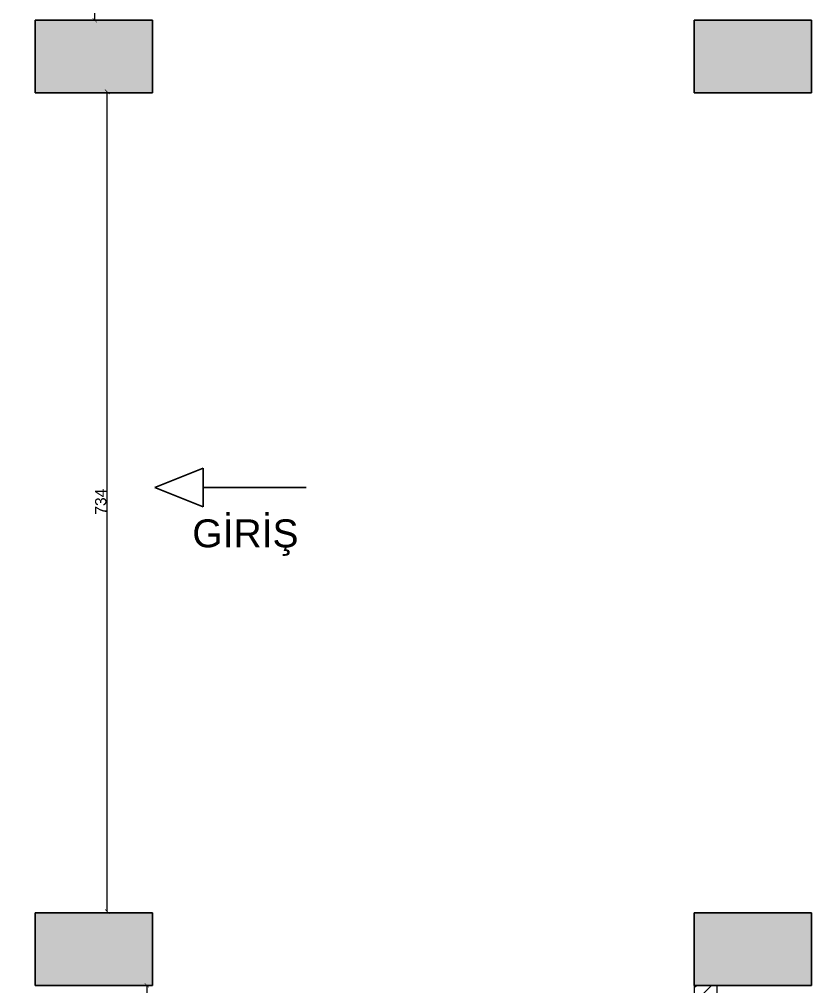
# Model space of a CAD drawing. Header units: millimetres. Extents: x 44201 to 155283, y 19965 to 32744.
# Drawn here: x 153115 to 153824, y 30090 to 30956 of the extents above; entities that cross this region are included whole.
import ezdxf

# ---------------------------------------------------------------- set-up
doc = ezdxf.new("R2010")
doc.units = ezdxf.units.MM
doc.layers.add('CAM', color=121, linetype='Continuous')
doc.layers.add('MUTFAK EKİPMAN', color=150, linetype='Continuous')
doc.layers.add('duvar', color=7, linetype='Continuous', lineweight=35)
doc.layers.add('ölçüler', color=143, linetype='Continuous', lineweight=5)
doc.styles.get("Standard").update_dxf_attribs({"font": 'Arial.ttf'})
doc.dimstyles.new('ISO-25', dxfattribs={"dimtxt": 10, "dimasz": 4, "dimexe": 1.25, "dimexo": 0.625, "dimtad": 1, "dimtxsty": 'Standard', "dimblk": 'ARCHTICK', "dimcen": 2.5, "dimse1": 1, "dimse2": 1, "dimadec": 0, "dimazin": 0, "dimtfac": 1, "dimtmove": 0, "dimatfit": 3, "dimldrblk": 'ARCHTICK', "dimfxl": 1, "dimarcsym": 0})

# ---------------------------------------------------------------- blocks, each defined once
blk = doc.blocks.new('_ArchTick')
at = {"color": 0, "linetype": 'ByBlock', "const_width": 0.15}
blk.add_lwpolyline([(-0.5, -0.5), (0.5, 0.5)], dxfattribs=at)
blk = doc.blocks.new('*D1759')
at = {"layer": 'Defpoints', "color": 0, "transparency": 16777216}
for p in [(153208.64, 30090.76), (153208.64, 29367.76), (153228.64, 29367.76)]:
    blk.add_point(p, dxfattribs=at)
at = {"layer": 'ölçüler', "color": 0, "lineweight": -2, "transparency": 16777216}
blk.add_line((153228.64, 30090.76), (153228.64, 29367.76), dxfattribs=at)
at = {"layer": 'ölçüler', "color": 0, "lineweight": -2, "transparency": 16777216, "xscale": 4, "yscale": 4, "zscale": 4}
for p, rotation in [((153228.64, 30090.76), 90), ((153228.64, 29367.76), 270)]:
    blk.add_blockref('_ArchTick', p, dxfattribs=dict(at, rotation=rotation))
at = {"layer": 'ölçüler', "color": 0, "transparency": 16777216, "insert": (153222.91, 29729.26), "char_height": 10, "attachment_point": 5, "rotation": 90}
blk.add_mtext('723', dxfattribs=at)
blk = doc.blocks.new('*D1760')
at = {"layer": 'Defpoints', "color": 0, "transparency": 16777216}
for p in [(153184.4, 30890.76), (153193.17, 30890.76), (153184.4, 30156.76)]:
    blk.add_point(p, dxfattribs=at)
at = {"layer": 'ölçüler', "color": 0, "lineweight": -2, "transparency": 16777216}
blk.add_line((153193.17, 30156.76), (153193.17, 30890.76), dxfattribs=at)
at = {"layer": 'ölçüler', "color": 0, "lineweight": -2, "transparency": 16777216, "xscale": 4, "yscale": 4, "zscale": 4}
for p, rotation in [((153193.17, 30890.76), 90), ((153193.17, 30156.76), 270)]:
    blk.add_blockref('_ArchTick', p, dxfattribs=dict(at, rotation=rotation))
at = {"layer": 'ölçüler', "color": 0, "transparency": 16777216, "insert": (153187.43, 30523.76), "char_height": 10, "attachment_point": 5, "rotation": 90}
blk.add_mtext('734', dxfattribs=at)
blk = doc.blocks.new('*D1761')
at = {"layer": 'Defpoints', "color": 0, "transparency": 16777216}
for p in [(153182.04, 31699.76), (153187.23, 31699.76), (153187.23, 30954.76)]:
    blk.add_point(p, dxfattribs=at)
at = {"layer": 'ölçüler', "color": 0, "lineweight": -2, "transparency": 16777216}
blk.add_line((153182.04, 30954.76), (153182.04, 31699.76), dxfattribs=at)
at = {"layer": 'ölçüler', "color": 0, "lineweight": -2, "transparency": 16777216, "xscale": 4, "yscale": 4, "zscale": 4}
for p, rotation in [((153182.04, 31699.76), 90), ((153182.04, 30954.76), 270)]:
    blk.add_blockref('_ArchTick', p, dxfattribs=dict(at, rotation=rotation))
at = {"layer": 'ölçüler', "color": 0, "transparency": 16777216, "insert": (153176.33, 31327.26), "char_height": 10, "attachment_point": 5, "rotation": 90}
blk.add_mtext('745', dxfattribs=at)

msp = doc.modelspace()

# ---------------------------------------------------------------- hatches: boundary and pattern name
at = {"layer": 'CAM'}
h = msp.add_hatch(dxfattribs=at)
h.set_pattern_fill('ANSI31', color=251, scale=3)
h.set_pattern_definition([(45, (-419.5085, 17753.385), (-6.7351921, 6.7351921), [])])
h.paths.add_polyline_path([(152879.643, 28654.409), (152869.643, 28654.409), (152869.643, 28066.409), (152857.643, 28066.409), (152857.643, 28046.409), (152857.65, 28046.409), (152869.643, 28046.409), (152869.643, 27658.409), (152627.643, 27658.409), (152627.643, 27694.409), (152587.643, 27694.409), (152533.643, 27694.409), (152533.643, 27643.409), (152879.643, 27643.409)])
h.paths.add_polyline_path([(152767.643, 28066.409), (152533.643, 28066.409), (152533.643, 28046.409), (152767.643, 28046.409)], flags=17)
h.paths.add_polyline_path([(152543.643, 28151.409), (152533.643, 28151.409), (152533.643, 28066.409), (152543.643, 28066.409)], flags=17)
h.paths.add_polyline_path([(152543.643, 28046.409), (152533.643, 28046.409), (152533.643, 27953.409), (152543.643, 27953.409)], flags=17)
h.paths.add_polyline_path([(152543.643, 28504.409), (152533.643, 28504.409), (152533.643, 28358.409), (152543.643, 28358.409)], flags=17)
h.paths.add_polyline_path([(152543.643, 29377.409), (152533.643, 29377.409), (152533.643, 29224.409), (152543.643, 29224.409)])
h.paths.add_polyline_path([(152543.643, 30160.409), (152533.643, 30160.409), (152533.643, 30088.409), (152543.643, 30088.409)])
h.paths.add_polyline_path([(152543.643, 30956.409), (152533.643, 30956.409), (152533.643, 30884.409), (152543.643, 30884.409)])
h.paths.add_polyline_path([(153738.643, 30090.757), (153718.643, 30090.757), (153718.643, 29367.757), (153738.643, 29367.757)])
at = {"layer": 'duvar'}
h = msp.add_hatch(color=251, dxfattribs=at)
h.dxf.hatch_style = 1
h.paths.add_polyline_path([(153128.643, 30954.757), (153128.643, 30889.757), (153233.643, 30889.757), (153233.643, 30954.757)])
h = msp.add_hatch(color=251, dxfattribs=at)
h.dxf.hatch_style = 1
h.paths.add_polyline_path([(153718.643, 30954.757), (153718.643, 30889.757), (153823.643, 30889.757), (153823.643, 30954.757)])
h = msp.add_hatch(color=251, dxfattribs=at)
h.dxf.hatch_style = 1
h.paths.add_polyline_path([(153233.643, 30090.757), (153233.643, 30155.757), (153128.643, 30155.757), (153128.643, 30090.757)])
h = msp.add_hatch(color=251, dxfattribs=at)
h.dxf.hatch_style = 1
h.paths.add_polyline_path([(153823.643, 30090.757), (153823.643, 30155.757), (153718.643, 30155.757), (153718.643, 30090.757)])

# ---------------------------------------------------------------- linework, layer by layer
at = {"layer": 'CAM', "color": 251}
for p, q in [((153718.643, 30090.757), (153718.643, 29367.757)), ((153738.643, 30090.757), (153738.643, 29367.757))]:
    msp.add_line(p, q, dxfattribs=at)
at = {"layer": 'duvar'}
for p, q in [((153128.643, 30954.757), (153233.643, 30954.757)), ((153128.643, 30954.757), (153128.643, 30889.757)), ((153233.643, 30889.757), (153233.643, 30954.757)), ((153718.643, 30954.757), (153823.643, 30954.757)), ((153718.643, 30954.757), (153718.643, 30889.757)), ((153823.643, 30889.757), (153823.643, 30954.757)), ((153128.643, 30889.757), (153233.643, 30889.757)), ((153718.643, 30889.757), (153823.643, 30889.757)), ((153235.68, 30536.45), (153279.168, 30553.844)), ((153279.168, 30519.056), (153279.168, 30553.844)), ((153235.68, 30536.45), (153279.168, 30519.056)), ((153371.194, 30536.45), (153279.168, 30536.45)), ((153128.643, 30155.757), (153233.643, 30155.757)), ((153128.643, 30155.757), (153128.643, 30090.757)), ((153233.643, 30090.757), (153233.643, 30155.757)), ((153718.643, 30155.757), (153823.643, 30155.757)), ((153718.643, 30155.757), (153718.643, 30090.757)), ((153823.643, 30090.757), (153823.643, 30155.757)), ((153128.643, 30090.757), (153233.643, 30090.757)), ((153718.643, 30090.757), (153823.643, 30090.757))]:
    msp.add_line(p, q, dxfattribs=at)

# ---------------------------------------------------------------- texts
at = {"layer": 'MUTFAK EKİPMAN', "insert": (153269.354, 30507.912), "char_height": 25, "attachment_point": 1}
msp.add_mtext_dynamic_manual_height_columns('{\\C7;GİRİŞ}', width=302.39646, gutter_width=12.5, heights=[0], dxfattribs=at)

# ---------------------------------------------------------------- dimensions: what is measured, and where the dimension line sits
at = {"layer": 'ölçüler'}
for p1, p2, distance, picture, middle in [((153187.229, 30954.757), (153187.229, 31699.757), 5.185, '*D1761', (153176.334, 31327.257)), ((153184.403, 30156.757), (153184.403, 30890.757), -8.764, '*D1760', (153187.433, 30523.757)), ((153208.643, 30090.757), (153208.643, 29367.757), 20, '*D1759', (153222.908, 29729.257))]:
    dim = msp.add_aligned_dim(p1=p1, p2=p2, distance=distance, dimstyle='ISO-25', dxfattribs=at)
    dim.commit()
    dim.dimension.update_dxf_attribs({"geometry": picture, "text_midpoint": middle})

doc.saveas('drawing.dxf')
